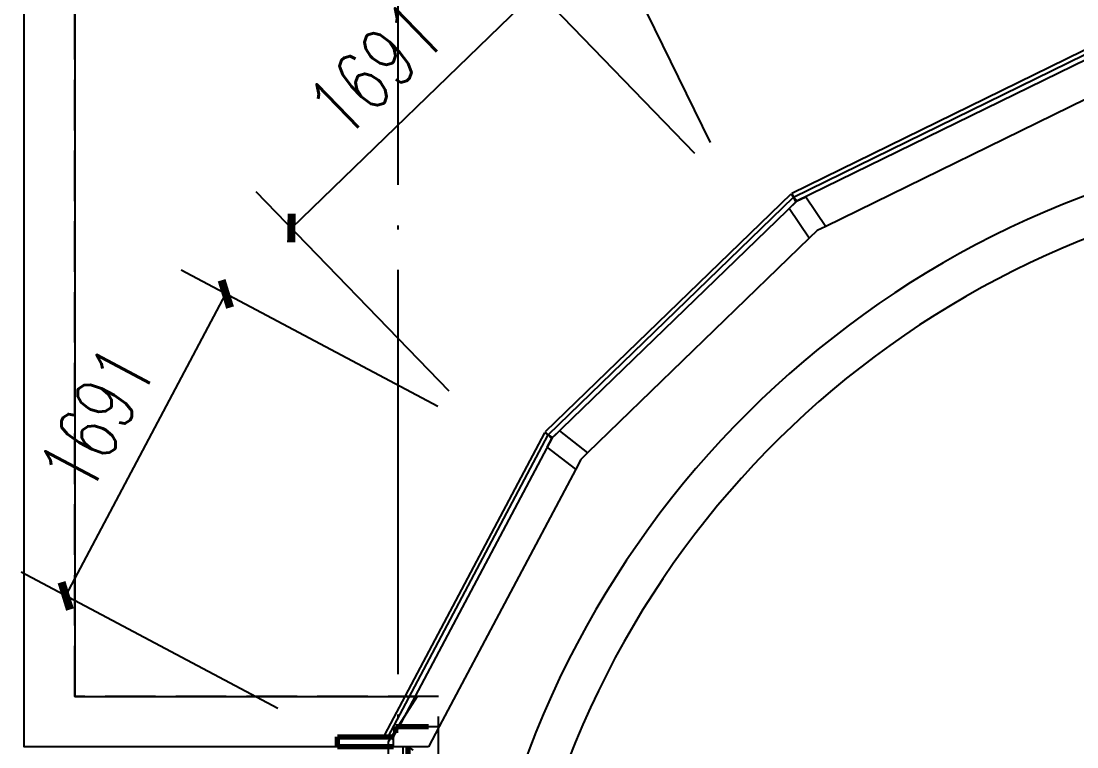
# Model space of a CAD drawing. Header units: millimetres. Extents: x 11476074 to 24729458, y -1239991 to 2813188.
# Drawn here: x 12556431 to 12561655, y 403413 to 407004 of the extents above; entities that cross this region are included whole.
import ezdxf

# ---------------------------------------------------------------- set-up
doc = ezdxf.new("R2010")
doc.units = ezdxf.units.MM
doc.header["$LTSCALE"] = 1000
doc.linetypes.add('DASH', pattern=[0.35, 0.25, -0.1])
doc.linetypes.add('DOTE', pattern=[2.42, 2, -0.2, 0.02, -0.2])
for name, color, linetype in [('A-ANNO-DIMS', 3, 'Continuous'), ('A-AXIS', 18, 'DOTE'), ('A-DETL-0001', 1, 'Continuous'), ('A-GLAZ', 4, 'Continuous'), ('A-WALL', 5, 'Continuous'), ('STAIR', 2, 'Continuous'), ('排水沟', 133, 'Continuous'), ('结构边线', 21, 'DASH')]:
    doc.layers.add(name, color=color, linetype=linetype)
for name, color, linetype, lineweight in [('A-GENM', 2, 'Continuous', 70), ('A-GENM-PROJ', 2, 'Continuous', 25), ('A-GLAZ-PROJ', 2, 'Continuous', 25)]:
    doc.layers.add(name, color=color, linetype=linetype, lineweight=lineweight)
doc.styles.add('_TCH_DIM_T3', font='SIMPLEX', dxfattribs={"width": 0.705882, "bigfont": 'GBCBIG'})
doc.dimstyles.new('_TCH_ARCH&&100', dxfattribs={"dimtxt": 297.5, "dimasz": 100, "dimexe": 250, "dimexo": 300, "dimgap": 126.25, "dimtad": 1, "dimdec": 0, "dimzin": 0, "dimdsep": 46, "dimtxsty": '_TCH_DIM_T3', "dimblk": 'ARCHTICK', "dimcen": 0.09, "dimclrt": 7, "dimazin": 2, "dimtfac": 1, "dimtdec": 0, "dimtix": 1, "dimtmove": 2, "dimatfit": 3, "dimfxl": 0, "dimtolj": 1, "dimtzin": 0, "dimarcsym": 0})

# ---------------------------------------------------------------- blocks, each defined once
blk = doc.blocks.new('_ArchTick')
at = {"color": 0, "linetype": 'ByBlock', "const_width": 0.4}
blk.add_lwpolyline([(-0.5, -0.5), (0.5, 0.5)], dxfattribs=at)
blk = doc.blocks.new('*D5820')
at = {"layer": 'A-ANNO-DIMS', "color": 0, "lineweight": -2, "transparency": 16777216}
for p, q in [((12558773.8, 707503.4), (12557503.5, 708177)), ((12556932.3, 706566), (12557724.4, 708059.9)), ((12557981.8, 706009.6), (12556711.4, 706683.2))]:
    blk.add_line(p, q, dxfattribs=at)
at = {"layer": 'Defpoints', "color": 0, "transparency": 16777216}
for p in [(12557724.4, 708059.9), (12559038.9, 707362.8), (12558246.8, 705869)]:
    blk.add_point(p, dxfattribs=at)
at = {"layer": 'A-ANNO-DIMS', "color": 0, "lineweight": -2, "transparency": 16777216, "xscale": 100, "yscale": 100, "zscale": 100}
for p, rotation in [((12557724.4, 708059.9), 62.06590870154667), ((12556932.3, 706566), 242.0659087015466)]:
    blk.add_blockref('_ArchTick', p, dxfattribs=dict(at, rotation=rotation))
at = {"layer": 'A-ANNO-DIMS', "color": 7, "transparency": 16777216, "insert": (12557085.4, 707441.8), "char_height": 297.5, "attachment_point": 5, "rotation": 62.0659, "style": '_TCH_DIM_T3'}
blk.add_mtext('\\A1;1691', dxfattribs=at)
blk = doc.blocks.new('*D5821')
at = {"layer": 'A-ANNO-DIMS', "color": 0, "lineweight": -2, "transparency": 16777216}
for p, q in [((12560045.2, 708754.4), (12559089.9, 709741.3)), ((12558048.8, 708385.7), (12559263.8, 709561.7)), ((12558830.2, 707578.4), (12557874.9, 708565.4))]:
    blk.add_line(p, q, dxfattribs=at)
at = {"layer": 'Defpoints', "color": 0, "transparency": 16777216}
for p in [(12559263.8, 709561.7), (12560253.8, 708538.8), (12559038.9, 707362.8)]:
    blk.add_point(p, dxfattribs=at)
at = {"layer": 'A-ANNO-DIMS', "color": 0, "lineweight": -2, "transparency": 16777216, "xscale": 100, "yscale": 100, "zscale": 100}
for p, rotation in [((12559263.8, 709561.7), 44.06587066107214), ((12558048.8, 708385.7), 224.0658706610722)]:
    blk.add_blockref('_ArchTick', p, dxfattribs=dict(at, rotation=rotation))
at = {"layer": 'A-ANNO-DIMS', "color": 7, "transparency": 16777216, "insert": (12558465, 709171.3), "char_height": 297.5, "attachment_point": 5, "rotation": 44.0659, "style": '_TCH_DIM_T3'}
blk.add_mtext('\\A1;1691', dxfattribs=at)
blk = doc.blocks.new('*D5822')
at = {"layer": 'A-ANNO-DIMS', "color": 0, "lineweight": -2, "transparency": 16777216}
for p, q in [((12561640.9, 709551.2), (12561043.6, 710772.2)), ((12559634.6, 709804.6), (12561153.5, 710547.6)), ((12560122, 708808.3), (12559524.8, 710029.2))]:
    blk.add_line(p, q, dxfattribs=at)
at = {"layer": 'Defpoints', "color": 0, "transparency": 16777216}
for p in [(12561153.5, 710547.6), (12561772.7, 709281.8), (12560253.8, 708538.8)]:
    blk.add_point(p, dxfattribs=at)
at = {"layer": 'A-ANNO-DIMS', "color": 0, "lineweight": -2, "transparency": 16777216, "xscale": 100, "yscale": 100, "zscale": 100}
for p, rotation in [((12561153.5, 710547.6), 26.0659186004578), ((12559634.6, 709804.6), 206.0659186004578)]:
    blk.add_blockref('_ArchTick', p, dxfattribs=dict(at, rotation=rotation))
at = {"layer": 'A-ANNO-DIMS', "color": 7, "transparency": 16777216, "insert": (12560273.2, 710423.2), "char_height": 297.5, "attachment_point": 5, "rotation": 26.0659, "style": '_TCH_DIM_T3'}
blk.add_mtext('\\A1;1691', dxfattribs=at)
blk = doc.blocks.new('*D5823')
at = {"layer": 'A-ANNO-DIMS', "color": 0, "lineweight": -2, "transparency": 16777216}
for p, q in [((12563404.7, 709816), (12563211.1, 711182.6)), ((12561730.6, 709578.8), (12561537, 710945.4)), ((12561572, 710697.9), (12563246.2, 710935.1))]:
    blk.add_line(p, q, dxfattribs=at)
at = {"layer": 'Defpoints', "color": 0, "transparency": 16777216}
for p in [(12563246.2, 710935.1), (12563446.8, 709519), (12561772.7, 709281.8)]:
    blk.add_point(p, dxfattribs=at)
at = {"layer": 'A-ANNO-DIMS', "color": 0, "lineweight": -2, "transparency": 16777216, "xscale": 100, "yscale": 100, "zscale": 100}
for p, rotation in [((12563246.2, 710935.1), 8.064418033486072), ((12561572, 710697.9), 188.064418033486)]:
    blk.add_blockref('_ArchTick', p, dxfattribs=dict(at, rotation=rotation))
at = {"layer": 'A-ANNO-DIMS', "color": 7, "transparency": 16777216, "insert": (12562370.5, 711088.7), "char_height": 297.5, "attachment_point": 5, "rotation": 8.0644, "style": '_TCH_DIM_T3'}
blk.add_mtext('\\A1;1691', dxfattribs=at)
blk = doc.blocks.new('FO-CORNER LOUVERS - FO-CORNER LOUVERS 1000-5059478-850_L52 HOTEL')
at = {"layer": 'A-GENM'}
for p, q in [((0, 1099.9), (0, 99.9)), ((100, 100), (100, 929.4)), ((-550, 350), (-600, 350)), ((-600, 350), (-600, 72.6)), ((-550, 72.7), (-550, 350)), ((-619.8, 61.7), (-650, 61.7)), ((-650, 61.7), (-650, -100)), ((0, 99.9), (0, -25.1)), ((0, -0.1), (-549.9, -0.1)), ((0, -25.1), (0, -0.1))]:
    blk.add_line(p, q, dxfattribs=at)
at = {"layer": 'A-GENM-PROJ'}
for p, q in [((-550, 99.9), (0, 99.9)), ((0, 24.9), (-549.9, 24.9))]:
    blk.add_line(p, q, dxfattribs=at)
blk = doc.blocks.new('FO-Vision Panels-Corner - Regular 2-4578218-850_L52 HOTEL')
at = {"layer": 'A-GLAZ-PROJ'}
for p, q in [((-845.4, 0), (-845.4, 20)), ((-845.4, 20), (845.4, 20)), ((845.4, 20), (845.4, 0))]:
    blk.add_line(p, q, dxfattribs=at)
blk = doc.blocks.new('FO-Vision Panels-Corner - Regular 2-4578219-850_L52 HOTEL')
at = {"layer": 'A-GLAZ-PROJ'}
for p, q in [((-845.4, 0), (-845.4, 20)), ((-845.4, 20), (845.4, 20)), ((845.4, 20), (845.4, 0))]:
    blk.add_line(p, q, dxfattribs=at)
blk = doc.blocks.new('FO-Vision Panels-Corner - Regular 2-4578220-850_L52 HOTEL')
at = {"layer": 'A-GLAZ-PROJ'}
for p, q in [((-845.4, 0), (-845.4, 20)), ((-845.4, 20), (845.4, 20)), ((845.4, 20), (845.4, 0))]:
    blk.add_line(p, q, dxfattribs=at)
blk = doc.blocks.new('FO-Vision Panels-Corner - Regular 2-V25-850_L52 HOTEL')
at = {"layer": 'A-GLAZ'}
for p, q in [((845.4, 0), (-845.4, 0)), ((-845.4, 0), (-845.4, -25)), ((845.4, -25), (845.4, 0)), ((-810.4, -25), (-845.4, -25)), ((-845.4, -25), (-845.4, -26.4)), ((-845.4, -25), (845.4, -25)), ((845.4, -25), (810.4, -25)), ((845.4, -26.4), (845.4, -25))]:
    blk.add_line(p, q, dxfattribs=at)
at = {"layer": 'A-GLAZ-PROJ'}
for p, q in [((-845.4, 0), (-845.4, 20)), ((-845.4, 20), (845.4, 20)), ((845.4, 20), (845.4, 0)), ((-759.6, -200), (766.6, -200))]:
    blk.add_line(p, q, dxfattribs=at)
blk = doc.blocks.new('FO-Vision Panels-Corner - Regular 2-V26-850_L52 HOTEL')
at = {"layer": 'A-GLAZ'}
for p, q in [((845.4, 0), (-845.4, 0)), ((-845.4, 0), (-845.4, -25)), ((-810.4, -25), (-845.4, -25)), ((-845.4, -25), (-845.4, -26.4)), ((-845.4, -25), (845.4, -25)), ((845.4, -25), (810.4, -25)), ((845.4, -25), (845.4, 0)), ((845.4, -26.3), (845.4, -25))]:
    blk.add_line(p, q, dxfattribs=at)
at = {"layer": 'A-GLAZ-PROJ'}
for p, q in [((-845.4, 0), (-845.4, 20)), ((-845.4, 20), (845.4, 20)), ((845.4, 20), (845.4, 0)), ((-759.6, -200), (766.6, -200))]:
    blk.add_line(p, q, dxfattribs=at)
blk = doc.blocks.new('FO-Vision Panels-Corner - Regular 2-V27-850_L52 HOTEL')
at = {"layer": 'A-GLAZ'}
for p, q in [((845.4, 0), (-845.4, 0)), ((-845.4, 0), (-845.4, -25)), ((845.4, -25), (845.4, 0)), ((-810.4, -25), (-845.4, -25)), ((-845.4, -25), (-845.4, -26.4)), ((-845.4, -25), (787.4, -25)), ((845.4, -25), (834.2, -25)), ((834.2, -25), (845.4, -25)), ((845.4, -30.9), (845.4, -25)), ((845.4, -141.5), (845.4, -107))]:
    blk.add_line(p, q, dxfattribs=at)
at = {"layer": 'A-GLAZ-PROJ'}
for p, q in [((-845.4, 0), (-845.4, 20)), ((-845.4, 20), (845.4, 20)), ((845.4, 20), (845.4, 0)), ((-759.6, -200), (682.9, -200))]:
    blk.add_line(p, q, dxfattribs=at)
blk = doc.blocks.new('GP_POLY FOSHAN_SHELL_rvt-2-200_L05-13_ 16-25')
at = {"layer": 'A-DETL-0001'}
for p, q in [((-59728.4, 59499.1), (-59683.4, 59521.1)), ((-59683.4, 59521.1), (-59584.3, 59374.8)), ((-59765.2, 59463.5), (-59728.4, 59499.1)), ((-59665.5, 59316.4), (-59765.2, 59463.5)), ((-59626.6, 59354.1), (-59665.5, 59316.4)), ((-59584.3, 59374.8), (-59626.6, 59354.1)), ((-60937.7, 58328.6), (-60901.7, 58363.5)), ((-60901.7, 58363.5), (-60762.2, 58255)), ((-60961.7, 58283.4), (-60937.7, 58328.6)), ((-60821.4, 58174.4), (-60961.7, 58283.4)), ((-60762.2, 58255), (-60796.1, 58222.2)), ((-60796.1, 58222.2), (-60821.4, 58174.4)), ((-61722.7, 56850), (-61695, 56900)), ((-61695, 56900), (-61497.1, 56900)), ((-61497.1, 56900), (-61550.1, 56800)), ((-61722.7, 56800), (-61722.7, 56850)), ((-61550.1, 56800), (-61722.7, 56800))]:
    blk.add_line(p, q, dxfattribs=at)
at = {"layer": 'A-GENM-PROJ', "xscale": -1, "rotation": 90}
blk.add_blockref('FO-CORNER LOUVERS - FO-CORNER LOUVERS 1000-5059478-850_L52 HOTEL', (-61650, 56250.2), dxfattribs=at)
at = {"layer": 'A-GLAZ-PROJ'}
for name, p, xscale, rotation in [('FO-Vision Panels-Corner - Regular 2-4578218-850_L52 HOTEL', (-58983.6, 59891.4), -0.9999999999999999, 26.06591860117594), ('FO-Vision Panels-Corner - Regular 2-V25-850_L52 HOTEL', (-58983.6, 59891.4), -0.9999999999999999, 26.06591860117594), ('FO-Vision Panels-Corner - Regular 2-4578219-850_L52 HOTEL', (-60350.5, 58931.9), -0.9999999999999999, 44.0658706616568), ('FO-Vision Panels-Corner - Regular 2-V26-850_L52 HOTEL', (-60350.5, 58931.9), -0.9999999999999999, 44.0658706616568), ('FO-Vision Panels-Corner - Regular 2-4578220-850_L52 HOTEL', (-61354, 57597.1), -1, 62.06590869996092), ('FO-Vision Panels-Corner - Regular 2-V27-850_L52 HOTEL', (-61354, 57597.1), -1, 62.06590869996092)]:
    blk.add_blockref(name, p, dxfattribs=dict(at, xscale=xscale, rotation=rotation))
blk = doc.blocks.new('GP_POLY FOSHAN_SHELL_rvt-3-200_L06-13_16-26')
blk.add_blockref('GP_POLY FOSHAN_SHELL_rvt-2-200_L05-13_ 16-25', (0, 0))
blk = doc.blocks.new('00')
at = {"layer": 'STAIR'}
blk.add_lwpolyline([(12559096.8, 430602.9), (12557817.2, 429661.5, 0.238516), (12556696.8, 427446.4), (12556696.8, 403663.2), (12557996.8, 403663.2), (12558391.5, 403663.2), (12558247.4, 403437.7), (12558246.8, 403413.2), (12557996.8, 403413.2), (12556446.8, 403413.2), (12556446.8, 427446.4, -0.238516), (12557669.1, 429862.9), (12559096.8, 430913.2)], format="xyb", close=True, dxfattribs=at)
at = {"layer": '结构边线'}
blk.add_lwpolyline([(12558496.8, 402613.2), (12558496.8, 403663.2), (12556696.8, 403663.2), (12556696.8, 427446.4, -0.238516), (12557817.2, 429661.5), (12559346.8, 430786.8), (12559346.8, 433982, -0.244508), (12560517.9, 436233.5), (12576390.6, 447364.7, -0.154099), (12577969.6, 447863.2), (12580255.4, 447863.2, 0.154099), (12582121.4, 448452.3), (12588912, 453214.4), (12591897.6, 448956.9), (12597065.2, 441588.3), (12594527.1, 439808.4), (12601661.8, 429634.6, -0.154099), (12602096.8, 428256.6), (12602096.8, 406274)], format="xyb", dxfattribs=at)
blk = doc.blocks.new('qlzw')
at = {"layer": 'A-AXIS'}
blk.add_line((12424866.8, 979989.8, 0), (12424866.8, 1082989.8), dxfattribs=at)
blk = doc.blocks.new('幕墙尺寸')
at = {"layer": 'A-ANNO-DIMS', "color": 1}
for p1, p2, distance, picture, middle in [((12561772.7, 709281.8), (12563446.8, 709519), 1430.2, '*D5823', (12562370.5, 711088.7)), ((12560253.8, 708538.8), (12561772.7, 709281.8), 1409.2, '*D5822', (12560273.2, 710423.2)), ((12559038.9, 707362.8), (12560253.8, 708538.8), 1423.6, '*D5821', (12558465, 709171.3)), ((12558246.8, 705869), (12559038.9, 707362.8), 1487.9, '*D5820', (12557085.4, 707441.8))]:
    dim = blk.add_aligned_dim(p1=p1, p2=p2, distance=distance, dimstyle='_TCH_ARCH&&100', dxfattribs=at)
    dim.commit()
    dim.dimension.update_dxf_attribs({"geometry": picture, "text_midpoint": middle})

msp = doc.modelspace()

# ---------------------------------------------------------------- linework, layer by layer
at = {"layer": 'A-WALL'}
for radius, start, end in [(4730.4, 88.7944, 162.7489), (4530.4, 88.7681, 162.3693)]:
    msp.add_arc((12563364.4, 401714), radius, start, end, dxfattribs=at)

# ---------------------------------------------------------------- block references
for name, p in [('00', (0, 0)), ('GP_POLY FOSHAN_SHELL_rvt-3-200_L06-13_16-26', (12619996.8, 346613.3))]:
    msp.add_blockref(name, p)
at = {"layer": 'A-ANNO-DIMS'}
msp.add_blockref('幕墙尺寸', (-280, -302405.8), dxfattribs=at)
at = {"layer": '排水沟'}
msp.add_blockref('qlzw', (133430, -631876.5), dxfattribs=at)

doc.saveas('drawing.dxf')
